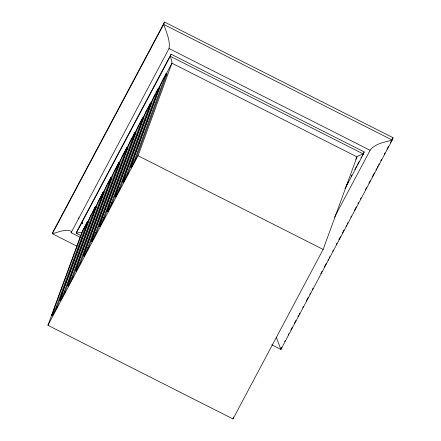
<?xml version="1.0" encoding="UTF-8"?>
<svg xmlns="http://www.w3.org/2000/svg" width="441" height="441" viewBox="0 0 441 441"><rect width="100%" height="100%" fill="white"/><g stroke="black" fill="none" stroke-linecap="round" stroke-linejoin="round"><path stroke-width="0.66" d="M78.95 217.65L78.575 218.675M334.543 217.159L370.093 150.304C374.795 143.568 384.701 142.261 392.22 140.062L393.074 137.724L164.526 22.05L53.212 231.398L52.358 233.736L76.932 246.172M81.144 235.676L76.238 233.195L77.015 231.084L171.069 54.182L364.194 151.93L363.423 154.041L359.332 155.43A4.785 1.455 -19.8 0 0 357.932 156.153L357.001 156.875L323.132 249.43L232.997 418.95L47.926 325.282L81.794 232.727L91.502 214.475M51.773 315.188L82.88 230.185L87.39 221.707L88.161 222.099L57.054 307.101L52.545 315.58L51.773 315.188L56.283 306.71L87.39 221.707M52.545 315.58L53.019 314.29M59.662 300.36L90.769 215.357L95.273 206.879L96.044 207.27L64.937 292.273L60.434 300.751L59.662 300.36L64.171 291.881L95.273 206.879M60.434 300.751L61.376 298.171M67.545 285.525L98.652 200.523L103.161 192.05L103.933 192.436L72.826 277.444L68.316 285.917L67.545 285.525L72.054 277.053L103.161 192.05M164.526 22.05L163.666 24.387L52.358 233.736C58.344 232.258 65.505 228.636 71.459 231.327L71.111 232.71L80.306 237.363M68.316 285.917L69.259 283.343M75.433 270.697L106.54 185.694L111.044 177.216L111.816 177.607L80.709 262.61L76.205 271.088L75.433 270.697L79.942 262.219L111.044 177.216M76.205 271.088L77.147 268.508M83.316 255.868L114.423 170.86L118.932 162.387L119.704 162.779L88.597 247.781L84.088 256.254L83.316 255.868L87.825 247.39L118.932 162.387M91.204 241.034L122.311 156.031L126.815 147.553L127.587 147.944L96.48 232.947L91.976 241.425L91.204 241.034L95.708 232.561L126.815 147.553M91.976 241.425L92.682 239.496M99.087 226.205L130.194 141.203L134.703 132.724L135.475 133.116L104.368 218.119L99.859 226.597L99.087 226.205L103.596 217.727L134.703 132.724M99.859 226.597L100.57 224.662M106.976 211.371L138.083 126.369L142.586 117.896L143.358 118.287L112.251 203.29L107.747 211.763L106.976 211.371L111.479 202.899L142.586 117.896M107.747 211.763L108.927 208.543M114.858 196.543L145.965 111.54L150.475 103.062L151.246 103.453L120.139 188.456L115.63 196.934L114.858 196.543L119.368 188.064L150.475 103.062M115.63 196.934L116.81 193.715M122.747 181.714L153.854 96.711L158.358 88.233L159.129 88.624L128.022 173.627L123.519 182.1L122.747 181.714L127.251 173.236L158.358 88.233M123.519 182.1L124.461 179.526M171.069 54.182L170.298 56.299L76.238 233.195L80.113 232.39A4.785 1.455 -19.8 0 1 81.238 232.418L81.794 232.727M130.63 166.88L161.737 81.877L166.246 73.404L167.018 73.79L135.911 158.793L131.401 167.271L130.63 166.88L135.139 158.407L166.246 73.404M131.401 167.271L132.113 165.342M47.926 325.282L138.061 155.761L171.929 63.206L171.863 61.983A4.785 1.125 74.6 0 0 171.56 60.395L170.298 56.299L363.423 154.041L344.994 188.693M232.997 418.95L233.702 417.021M281.766 347.073L280.911 349.41L271.695 344.746M71.111 232.71L169.035 48.543C170.397 40.363 166.345 32.022 163.666 24.387L392.22 140.062L280.911 349.41L276.38 337.558M92.13 213.284L107.003 185.314M107.637 184.118L109.589 180.452M110.222 179.255L117.984 164.658M118.623 163.457L124.125 153.115M124.764 151.913L132.52 137.322M133.16 136.115L138.661 125.779M139.301 124.571L147.057 109.98M147.702 108.773L155.458 94.187M156.097 92.979L161.593 82.643M162.238 81.431L165.149 75.962M165.794 74.749L171.929 63.206L357.001 156.875L355.711 159.306M86.552 225.125L87.836 222.705M95.405 208.477L96.044 207.27M103.288 193.649L103.933 192.436M118.414 165.199L119.704 162.779M126.302 150.37L127.587 147.944M134.185 135.536L135.15 133.722M158.484 89.832L159.129 88.624M166.053 75.609L167.018 73.79M346.417 185.363L347.061 184.145M347.712 182.932L348.357 181.714M351.268 176.246L351.912 175.027M354.823 169.559L356.758 165.91M357.408 164.697L359.024 161.654M360.964 158.005L361.609 156.792M362.254 155.574L364.194 151.93M284.671 341.61L285.316 340.397M288.216 334.934L288.861 333.721M290.801 330.083L292.411 327.046M294.345 323.407L295.961 320.375M297.895 316.732L298.54 315.519M299.185 314.306L299.83 313.093M302.735 307.631L303.38 306.418M306.286 300.955L308.22 297.317M309.836 294.279L310.481 293.067M312.415 289.428L313.06 288.21M320.805 273.652L322.095 271.221M324.356 266.976L326.29 263.332M327.906 260.3L328.551 259.088M329.195 257.869L329.84 256.656M332.74 251.199L333.385 249.981M336.29 244.523L336.935 243.311M338.87 239.667L340.485 236.635M342.42 232.991L344.035 229.959M345.97 226.316L346.615 225.103M347.26 223.89L347.905 222.677M350.81 217.215L351.455 216.002M354.36 210.539L356.295 206.901M357.91 203.869L358.555 202.651M360.49 199.012L361.135 197.8M365.33 189.911L366.62 187.48M368.88 183.236L370.17 180.81M372.43 176.56L374.365 172.922M375.975 169.884L376.62 168.671M377.264 167.459L377.915 166.246M378.56 165.033L379.205 163.815M380.815 160.783L381.459 159.57M384.365 154.107L385.01 152.895M386.944 149.256L388.56 146.219M390.494 142.581L391.139 141.363M391.784 140.15L393.074 137.724M169.035 48.543L370.093 150.304M138.061 155.761L323.132 249.43M135.139 158.407L135.911 158.793M127.251 173.236L128.022 173.627M119.368 188.064L120.139 188.456M111.479 202.899L112.251 203.29M103.596 217.727L104.368 218.119M95.708 232.561L96.48 232.947M87.825 247.39L88.597 247.781M79.942 262.219L80.709 262.61M72.054 277.053L72.826 277.444M64.171 291.881L64.937 292.273M56.283 306.71L57.054 307.101M82.23 223.014L81.767 222.799L82.71 223.273L82.23 223.014"/></g></svg>
